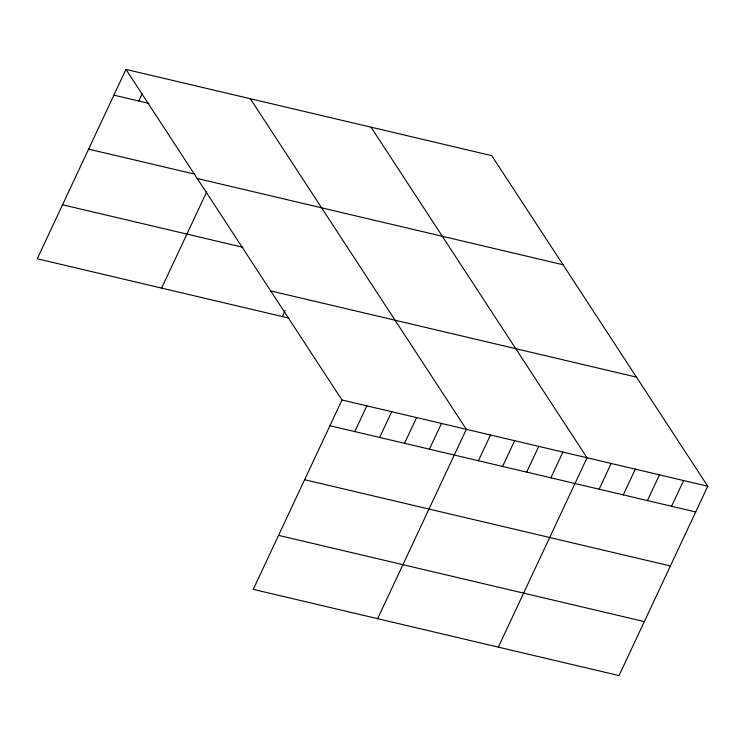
<?xml version="1.0" encoding="UTF-8"?>
<svg xmlns="http://www.w3.org/2000/svg" width="745" height="745" viewBox="0 0 745 745"><rect width="100%" height="100%" fill="white"/><g stroke="black" fill="none" stroke-linecap="round" stroke-linejoin="round"><path stroke-width="1.12" d="M125.961 69.406L341.974 399.99L253.263 589.36L619.039 675.594L707.75 486.224L491.737 155.64L125.961 69.406L37.25 258.776L288.911 318.106M138.775 101.003L142.155 93.796M161.618 288.091L206.7 191.847M282.327 316.55L285.13 310.553M354.788 431.588L366.838 405.848M379.661 437.445L391.712 411.715M404.535 443.312L416.585 417.582M429.409 449.179L441.459 423.449M377.631 618.676L466.333 429.306L250.32 98.722M478.42 460.736L490.48 435.006M502.568 466.426L514.618 440.695M526.706 472.116L538.756 446.385M550.844 477.806L562.903 452.075M498.34 647.135L587.041 457.765L371.029 127.181M599.129 489.195L611.179 463.465M623.276 494.885L635.327 469.154M647.414 500.575L659.465 474.844M671.552 506.265L683.612 480.534M113.901 95.136L148.953 103.397M88.608 149.14L194.883 174.19M197.239 178.493L563.024 264.736M62.543 204.773L242.879 247.284M270.686 290.895L636.463 377.138M341.974 399.99L707.75 486.224M329.914 425.721L695.7 511.964M304.621 479.724L670.398 565.958M278.555 535.357L644.341 621.6"/></g></svg>
